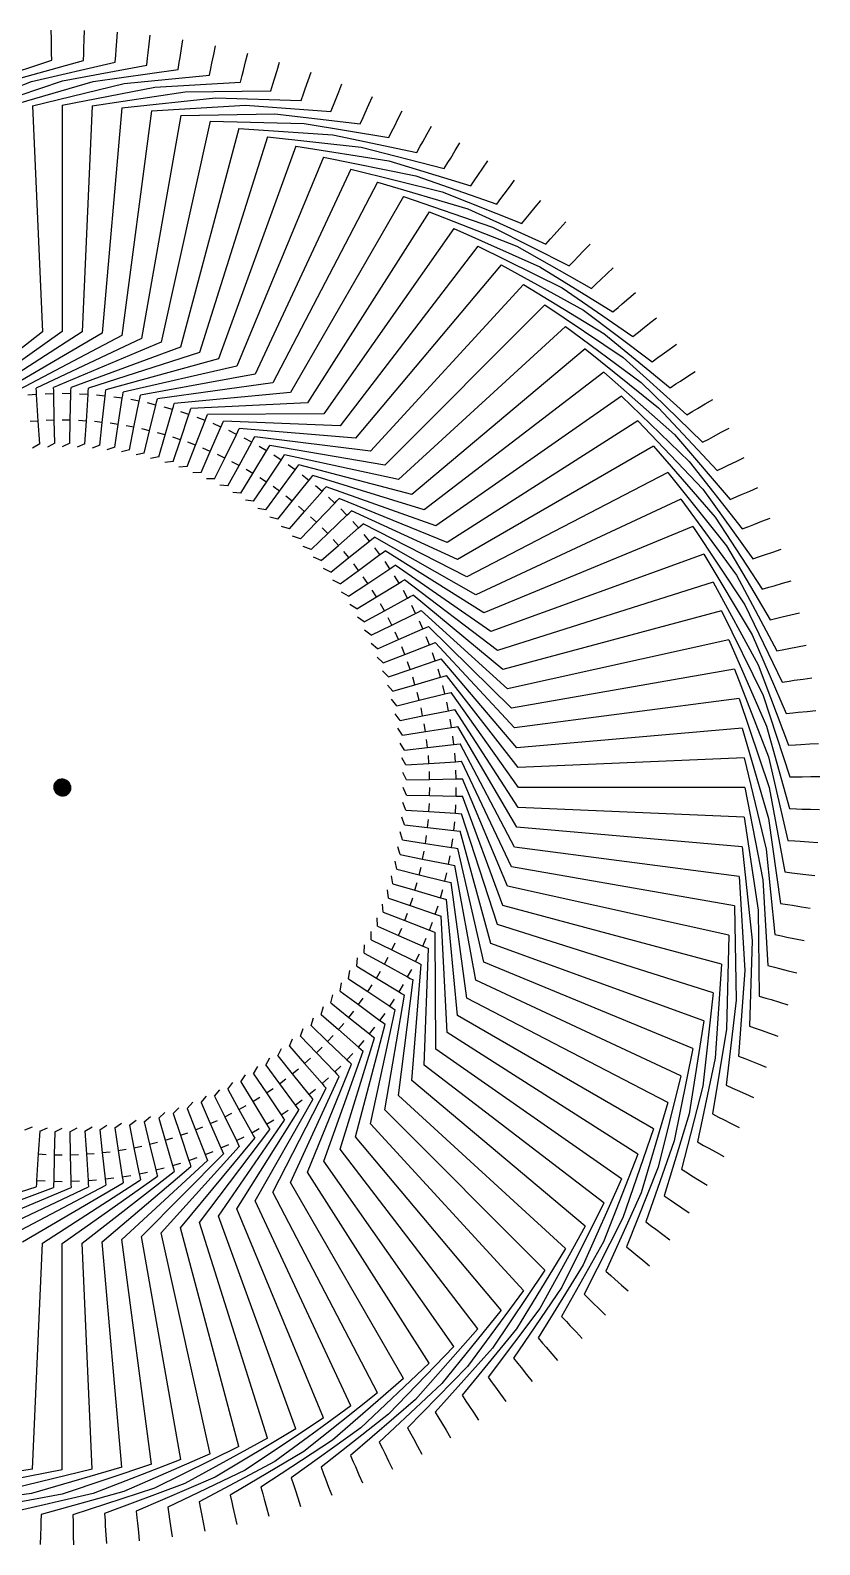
# Model space of a CAD drawing. Header units: millimetres. Extents: x -42.8 to 42.8, y -42.8 to 42.8.
# Drawn here: x -1.8 to 42.8, y -42.8 to 42.8 of the extents above; entities that cross this region are included whole.
import ezdxf

# ---------------------------------------------------------------- set-up
doc = ezdxf.new("R2010")
doc.units = ezdxf.units.MM
doc.layers.add('Array007', color=7, linetype='CONTINUOUS')

msp = doc.modelspace()

# ---------------------------------------------------------------- linework, layer by layer
at = {"layer": 'Array007'}
for p, q in [((-0.616, 42.322), (-0.623, 42.822)), ((-0.608, 41.822), (-0.616, 42.322)), ((1.217, 41.809), (1.231, 42.308)), ((1.231, 42.308), (1.246, 42.808)), ((3.039, 41.716), (3.075, 42.214)), ((3.075, 42.214), (3.112, 42.713)), ((4.856, 41.543), (4.914, 42.04)), ((4.914, 42.04), (4.972, 42.537)), ((6.743, 41.786), (6.823, 42.279)), ((-5.208, 39.616), (-0.598, 41.128)), ((-3.475, 39.805), (1.196, 41.115)), ((-0.604, 41.522), (-0.608, 41.822)), ((-0.598, 41.128), (-0.604, 41.522)), ((1.196, 41.115), (1.208, 41.509)), ((1.208, 41.509), (1.217, 41.809)), ((2.989, 41.023), (3.017, 41.416)), ((3.017, 41.416), (3.039, 41.716)), ((4.775, 40.854), (4.821, 41.245)), ((4.821, 41.245), (4.856, 41.543)), ((6.615, 40.996), (6.663, 41.292)), ((6.663, 41.292), (6.743, 41.786)), ((8.458, 40.962), (8.559, 41.452)), ((8.559, 41.452), (8.66, 41.941)), ((10.359, 41.039), (10.481, 41.524)), ((-1.735, 39.919), (2.989, 41.023)), ((0.007, 39.957), (4.775, 40.854)), ((1.75, 39.918), (6.553, 40.607)), ((3.49, 39.804), (8.318, 40.282)), ((6.553, 40.607), (6.615, 40.996)), ((8.318, 40.282), (8.397, 40.668)), ((8.397, 40.668), (8.458, 40.962)), ((10.067, 39.881), (10.163, 40.263)), ((10.163, 40.263), (10.237, 40.554)), ((10.237, 40.554), (10.359, 41.039)), ((11.996, 40.069), (12.139, 40.548)), ((12.139, 40.548), (12.283, 41.027)), ((13.896, 39.98), (14.061, 40.452)), ((-6.701, 38.003), (-1.735, 39.919)), ((-5.037, 38.259), (0.007, 39.957)), ((-3.363, 38.443), (1.75, 39.918)), ((-1.683, 38.553), (3.49, 39.804)), ((0, 38.59), (5.223, 39.614)), ((5.223, 39.614), (10.067, 39.881)), ((6.946, 39.348), (11.797, 39.404)), ((11.797, 39.404), (11.91, 39.782)), ((11.91, 39.782), (11.996, 40.069)), ((13.634, 39.224), (13.732, 39.508)), ((13.732, 39.508), (13.896, 39.98)), ((15.627, 39.336), (15.812, 39.8)), ((-1.683, 38.553), (-1.125, 25.765)), ((0, 38.59), (0, 25.79)), ((1.683, 38.553), (1.125, 25.765)), ((1.683, 38.553), (6.946, 39.348)), ((3.363, 38.443), (8.655, 39.008)), ((5.037, 38.259), (10.349, 38.593)), ((8.655, 39.008), (13.504, 38.852)), ((10.349, 38.593), (15.186, 38.226)), ((13.504, 38.852), (13.634, 39.224)), ((15.186, 38.226), (15.332, 38.592)), ((15.332, 38.592), (15.442, 38.871)), ((15.442, 38.871), (15.627, 39.336)), ((17.123, 38.16), (17.328, 38.617)), ((17.328, 38.617), (17.533, 39.073)), ((3.363, 38.443), (2.248, 25.691)), ((5.037, 38.259), (3.366, 25.569)), ((6.701, 38.003), (4.478, 25.398)), ((6.701, 38.003), (12.022, 38.105)), ((12.022, 38.105), (16.839, 37.527)), ((16.839, 37.527), (17.001, 37.887)), ((17.001, 37.887), (17.123, 38.16)), ((18.772, 37.377), (18.996, 37.824)), ((18.996, 37.824), (19.22, 38.271)), ((8.352, 37.675), (5.582, 25.178)), ((9.988, 37.275), (6.675, 24.911)), ((8.352, 37.675), (13.673, 37.544)), ((9.988, 37.275), (15.298, 36.912)), ((13.673, 37.544), (18.46, 36.757)), ((15.298, 36.912), (20.046, 35.917)), ((18.46, 36.757), (18.637, 37.109)), ((18.637, 37.109), (18.772, 37.377)), ((20.384, 36.523), (20.628, 36.959)), ((20.628, 36.959), (20.871, 37.396)), ((11.604, 36.804), (7.755, 24.596)), ((13.198, 36.262), (8.821, 24.234)), ((11.604, 36.804), (16.893, 36.21)), ((13.198, 36.262), (18.457, 35.439)), ((16.893, 36.21), (21.593, 35.008)), ((20.046, 35.917), (20.238, 36.261)), ((20.238, 36.261), (20.384, 36.523)), ((21.958, 35.599), (22.22, 36.025)), ((22.22, 36.025), (22.483, 36.45)), ((14.768, 35.652), (9.869, 23.826)), ((14.768, 35.652), (19.985, 34.6)), ((18.457, 35.439), (23.1, 34.033)), ((21.593, 35.008), (21.8, 35.344)), ((21.8, 35.344), (21.958, 35.599)), ((23.77, 35.021), (24.051, 35.435)), ((16.309, 34.974), (10.899, 23.373)), ((16.309, 34.974), (21.475, 33.695)), ((19.985, 34.6), (24.562, 32.993)), ((23.1, 34.033), (23.321, 34.359)), ((23.321, 34.359), (23.49, 34.607)), ((23.49, 34.607), (23.77, 35.021)), ((25.275, 33.951), (25.574, 34.352)), ((17.819, 34.229), (11.908, 22.876)), ((19.295, 33.42), (12.895, 22.334)), ((17.819, 34.229), (22.924, 32.726)), ((19.295, 33.42), (24.33, 31.695)), ((21.475, 33.695), (25.978, 31.89)), ((24.798, 33.309), (24.977, 33.55)), ((24.977, 33.55), (25.275, 33.951)), ((20.734, 32.546), (13.857, 21.751)), ((20.734, 32.546), (25.689, 30.604)), ((22.924, 32.726), (27.344, 30.727)), ((24.562, 32.993), (24.798, 33.309)), ((26.417, 32.428), (26.732, 32.816)), ((26.732, 32.816), (27.048, 33.204)), ((24.33, 31.695), (28.659, 29.505)), ((25.978, 31.89), (26.227, 32.196)), ((26.227, 32.196), (26.417, 32.428)), ((28.138, 31.619), (28.471, 31.992)), ((22.134, 31.611), (14.792, 21.126)), ((22.134, 31.611), (27, 29.454)), ((27.344, 30.727), (27.606, 31.021)), ((27.606, 31.021), (27.806, 31.245)), ((27.806, 31.245), (28.138, 31.619)), ((23.492, 30.615), (15.7, 20.46)), ((23.492, 30.615), (28.259, 28.248)), ((25.689, 30.604), (29.918, 28.226)), ((28.933, 29.787), (29.142, 30.003)), ((29.142, 30.003), (29.491, 30.361)), ((29.491, 30.361), (29.839, 30.72)), ((24.805, 29.561), (16.577, 19.756)), ((24.805, 29.561), (29.464, 26.989)), ((27, 29.454), (31.121, 26.895)), ((28.659, 29.505), (28.933, 29.787)), ((30.787, 29.046), (31.151, 29.389)), ((26.071, 28.451), (17.423, 19.014)), ((26.071, 28.451), (30.613, 25.678)), ((29.918, 28.226), (30.205, 28.497)), ((30.205, 28.497), (30.423, 28.703)), ((30.423, 28.703), (30.787, 29.046)), ((28.259, 28.248), (32.265, 25.511)), ((31.646, 27.349), (32.025, 27.675)), ((32.025, 27.675), (32.403, 28.002)), ((27.287, 27.287), (18.236, 18.236)), ((27.287, 27.287), (31.704, 24.318)), ((29.464, 26.989), (33.347, 24.08)), ((31.121, 26.895), (31.419, 27.152)), ((31.419, 27.152), (31.646, 27.349)), ((33.201, 26.252), (33.594, 26.562)), ((-1.125, 25.765), (-6.332, 21.723)), ((0, 25.79), (-5.378, 21.978)), ((1.125, 25.765), (-4.414, 22.192)), ((28.451, 26.071), (19.014, 17.423)), ((28.451, 26.071), (32.735, 22.912)), ((32.265, 25.511), (32.574, 25.756)), ((32.574, 25.756), (32.809, 25.942)), ((32.809, 25.942), (33.201, 26.252)), ((2.248, 25.691), (-3.442, 22.364)), ((3.366, 25.569), (-2.463, 22.492)), ((4.478, 25.398), (-1.48, 22.578)), ((5.582, 25.178), (-0.494, 22.621)), ((6.675, 24.911), (0.494, 22.621)), ((30.613, 25.678), (34.365, 22.602)), ((34.315, 24.779), (34.72, 25.072)), ((7.755, 24.596), (1.48, 22.578)), ((8.821, 24.234), (2.463, 22.492)), ((29.561, 24.805), (19.756, 16.577)), ((29.561, 24.805), (33.703, 21.462)), ((31.704, 24.318), (35.318, 21.082)), ((33.347, 24.08), (33.666, 24.311)), ((33.666, 24.311), (33.909, 24.486)), ((33.909, 24.486), (34.315, 24.779)), ((9.869, 23.826), (3.442, 22.364)), ((10.899, 23.373), (4.414, 22.192)), ((30.615, 23.492), (20.46, 15.7)), ((30.615, 23.492), (34.607, 19.972)), ((34.945, 22.984), (35.363, 23.259)), ((35.363, 23.259), (35.781, 23.533)), ((-1.467, 22.391), (-1.48, 22.578)), ((-1.456, 22.221), (-1.467, 22.391)), ((-0.489, 22.433), (-0.494, 22.621)), ((-0.486, 22.263), (-0.489, 22.433)), ((0.486, 22.263), (0, 22.274)), ((0.486, 22.263), (0.49, 22.433)), ((0.49, 22.433), (0.494, 22.621)), ((1.457, 22.221), (1.468, 22.391)), ((1.468, 22.391), (1.48, 22.578)), ((2.424, 22.136), (2.443, 22.305)), ((2.443, 22.305), (2.463, 22.492)), ((3.414, 22.177), (3.442, 22.364)), ((11.908, 22.876), (5.378, 21.978)), ((12.895, 22.334), (6.332, 21.723)), ((32.735, 22.912), (36.204, 19.521)), ((34.365, 22.602), (34.695, 22.819)), ((34.695, 22.819), (34.945, 22.984)), ((-1.456, 22.221), (-1.941, 22.189)), ((-1.358, 20.724), (-1.456, 22.221)), ((-0.486, 22.263), (-0.972, 22.253)), ((-0.453, 20.764), (-0.486, 22.263)), ((0.453, 20.764), (0.486, 22.263)), ((1.457, 22.221), (0.972, 22.253)), ((1.358, 20.724), (1.457, 22.221)), ((2.424, 22.136), (1.941, 22.189)), ((2.261, 20.645), (2.424, 22.136)), ((3.388, 22.009), (2.907, 22.083)), ((3.159, 20.527), (3.388, 22.009)), ((3.388, 22.009), (3.414, 22.177)), ((4.344, 21.841), (3.868, 21.936)), ((4.052, 20.37), (4.344, 21.841)), ((4.344, 21.841), (4.378, 22.007)), ((4.378, 22.007), (4.414, 22.192)), ((5.293, 21.63), (4.821, 21.746)), ((4.936, 20.173), (5.293, 21.63)), ((5.293, 21.63), (5.333, 21.796)), ((5.333, 21.796), (5.378, 21.978)), ((6.231, 21.379), (5.765, 21.515)), ((6.231, 21.379), (6.279, 21.542)), ((6.279, 21.542), (6.332, 21.723)), ((7.213, 21.248), (7.273, 21.426)), ((13.857, 21.751), (7.273, 21.426)), ((31.611, 22.134), (21.126, 14.792)), ((31.611, 22.134), (35.445, 18.443)), ((33.703, 21.462), (37.021, 17.923)), ((35.657, 21.284), (35.915, 21.438)), ((35.915, 21.438), (36.344, 21.694)), ((36.344, 21.694), (36.773, 21.95)), ((-1.358, 20.724), (-1.81, 20.695)), ((-1.273, 19.427), (-1.358, 20.724)), ((-0.453, 20.764), (-0.906, 20.754)), ((-0.425, 19.464), (-0.453, 20.764)), ((0.453, 20.764), (0, 20.774)), ((0.425, 19.464), (0.453, 20.764)), ((1.358, 20.724), (0.906, 20.754)), ((1.273, 19.427), (1.358, 20.724)), ((2.261, 20.645), (1.811, 20.695)), ((2.12, 19.353), (2.261, 20.645)), ((3.159, 20.527), (2.712, 20.596)), ((5.812, 19.939), (6.231, 21.379)), ((6.676, 19.666), (7.158, 21.087)), ((7.158, 21.087), (6.698, 21.243)), ((7.158, 21.087), (7.213, 21.248)), ((7.527, 19.357), (8.071, 20.755)), ((8.071, 20.755), (7.618, 20.931)), ((8.071, 20.755), (8.133, 20.913)), ((8.133, 20.913), (8.201, 21.088)), ((14.792, 21.126), (8.201, 21.088)), ((8.969, 20.383), (8.524, 20.578)), ((9.037, 20.538), (9.113, 20.711)), ((15.7, 20.46), (9.113, 20.711)), ((32.546, 20.734), (21.751, 13.857)), ((32.546, 20.734), (36.216, 16.88)), ((35.318, 21.082), (35.657, 21.284)), ((2.962, 19.242), (3.159, 20.527)), ((4.052, 20.37), (3.607, 20.458)), ((3.798, 19.095), (4.052, 20.37)), ((4.936, 20.173), (4.496, 20.281)), ((4.627, 18.911), (4.936, 20.173)), ((5.812, 19.939), (5.377, 20.066)), ((5.448, 18.691), (5.812, 19.939)), ((6.676, 19.666), (6.247, 19.812)), ((8.365, 19.01), (8.969, 20.383)), ((8.969, 20.383), (9.037, 20.538)), ((9.186, 18.627), (9.849, 19.972)), ((9.849, 19.972), (9.413, 20.187)), ((9.849, 19.972), (9.924, 20.125)), ((9.924, 20.125), (10.008, 20.293)), ((16.577, 19.756), (10.008, 20.293)), ((10.711, 19.523), (10.285, 19.757)), ((10.793, 19.673), (10.883, 19.838)), ((17.423, 19.014), (10.883, 19.838)), ((34.607, 19.972), (37.768, 16.292)), ((36.204, 19.521), (36.551, 19.708)), ((36.551, 19.708), (36.815, 19.851)), ((36.815, 19.851), (37.256, 20.088)), ((37.256, 20.088), (37.696, 20.325)), ((-1.273, 19.427), (-1.679, 19.195)), ((-0.425, 19.464), (-0.84, 19.25)), ((0.425, 19.464), (0, 19.269)), ((1.273, 19.427), (0.841, 19.25)), ((2.12, 19.353), (1.679, 19.195)), ((2.962, 19.242), (2.515, 19.104)), ((3.798, 19.095), (3.346, 18.976)), ((4.627, 18.911), (4.171, 18.812)), ((6.258, 18.435), (6.676, 19.666)), ((7.056, 18.145), (7.527, 19.357)), ((7.527, 19.357), (7.105, 19.521)), ((7.841, 17.82), (8.365, 19.01)), ((8.365, 19.01), (7.95, 19.192)), ((9.99, 18.208), (10.711, 19.523)), ((10.711, 19.523), (10.793, 19.673)), ((10.774, 17.755), (11.552, 19.038)), ((11.552, 19.038), (11.137, 19.29)), ((11.552, 19.038), (11.641, 19.183)), ((11.641, 19.183), (11.738, 19.344)), ((18.236, 18.236), (11.738, 19.344)), ((33.42, 19.295), (22.334, 12.895)), ((33.42, 19.295), (36.918, 15.284)), ((5.448, 18.691), (4.987, 18.612)), ((6.258, 18.435), (5.794, 18.377)), ((7.056, 18.145), (6.59, 18.107)), ((8.611, 17.461), (9.186, 18.627)), ((9.186, 18.627), (8.779, 18.827)), ((9.364, 17.069), (9.99, 18.208)), ((9.99, 18.208), (9.592, 18.426)), ((10.774, 17.755), (10.387, 17.99)), ((11.538, 17.268), (12.372, 18.516)), ((12.372, 18.516), (11.968, 18.786)), ((12.372, 18.516), (12.466, 18.657)), ((12.466, 18.657), (12.571, 18.814)), ((19.014, 17.423), (12.571, 18.814)), ((13.168, 17.958), (12.776, 18.246)), ((13.168, 17.958), (13.268, 18.095)), ((13.268, 18.095), (13.38, 18.247)), ((19.756, 16.577), (13.38, 18.247)), ((35.445, 18.443), (38.443, 14.629)), ((37.021, 17.923), (37.376, 18.095)), ((37.376, 18.095), (37.646, 18.226)), ((37.646, 18.226), (38.096, 18.444)), ((38.096, 18.444), (38.546, 18.662)), ((7.841, 17.82), (7.374, 17.802)), ((8.611, 17.461), (8.143, 17.463)), ((10.1, 16.644), (10.774, 17.755)), ((10.816, 16.188), (11.538, 17.268)), ((11.538, 17.268), (11.162, 17.52)), ((12.281, 16.749), (13.168, 17.958)), ((13, 16.197), (13.939, 17.367)), ((13.939, 17.367), (13.56, 17.671)), ((13.939, 17.367), (14.045, 17.5)), ((14.045, 17.5), (14.163, 17.646)), ((20.46, 15.7), (14.163, 17.646)), ((34.229, 17.819), (22.876, 11.908)), ((34.229, 17.819), (37.55, 13.659)), ((9.364, 17.069), (8.897, 17.091)), ((10.1, 16.644), (9.634, 16.687)), ((11.512, 15.7), (12.281, 16.749)), ((12.281, 16.749), (11.915, 17.017)), ((13, 16.197), (12.646, 16.481)), ((13.694, 15.615), (14.683, 16.742)), ((14.683, 16.742), (14.317, 17.063)), ((14.683, 16.742), (14.795, 16.87)), ((14.795, 16.87), (14.919, 17.012)), ((21.126, 14.792), (14.919, 17.012)), ((15.399, 16.086), (15.048, 16.422)), ((15.517, 16.209), (15.647, 16.345)), ((21.751, 13.857), (15.647, 16.345)), ((34.974, 16.309), (23.373, 10.899)), ((34.974, 16.309), (38.11, 12.008)), ((36.216, 16.88), (39.044, 12.938)), ((37.768, 16.292), (38.13, 16.448)), ((38.13, 16.448), (38.405, 16.567)), ((38.405, 16.567), (38.865, 16.765)), ((38.865, 16.765), (39.324, 16.963)), ((10.816, 16.188), (10.353, 16.251)), ((11.512, 15.7), (11.052, 15.784)), ((12.186, 15.183), (13, 16.197)), ((12.837, 14.637), (13.694, 15.615)), ((13.694, 15.615), (13.353, 15.913)), ((14.362, 15.002), (15.399, 16.086)), ((15.399, 16.086), (15.517, 16.209)), ((16.086, 15.399), (15.75, 15.75)), ((16.086, 15.399), (16.209, 15.517)), ((16.209, 15.517), (16.345, 15.647)), ((22.334, 12.895), (16.345, 15.647)), ((12.186, 15.183), (11.73, 15.287)), ((12.837, 14.637), (12.386, 14.761)), ((13.463, 14.063), (14.362, 15.002)), ((14.362, 15.002), (14.034, 15.316)), ((15.003, 14.362), (14.689, 14.689)), ((15.003, 14.362), (16.086, 15.399)), ((15.615, 13.694), (16.742, 14.683)), ((16.742, 14.683), (16.422, 15.048)), ((16.742, 14.683), (16.87, 14.795)), ((16.87, 14.795), (17.012, 14.919)), ((22.876, 11.908), (17.012, 14.919)), ((35.652, 14.768), (23.826, 9.869)), ((35.652, 14.768), (38.597, 10.334)), ((36.918, 15.284), (39.571, 11.222)), ((38.443, 14.629), (38.811, 14.769)), ((38.811, 14.769), (39.092, 14.876)), ((39.092, 14.876), (39.559, 15.053)), ((39.559, 15.053), (40.026, 15.231)), ((13.463, 14.063), (13.018, 14.206)), ((14.063, 13.463), (15.003, 14.362)), ((15.615, 13.694), (15.316, 14.034)), ((16.197, 13), (17.367, 13.938)), ((17.367, 13.938), (17.063, 14.317)), ((17.367, 13.938), (17.5, 14.045)), ((17.5, 14.045), (17.646, 14.163)), ((23.373, 10.899), (17.646, 14.163)), ((14.063, 13.463), (13.625, 13.625)), ((14.637, 12.837), (14.206, 13.018)), ((14.637, 12.837), (15.615, 13.694)), ((15.183, 12.186), (16.197, 13)), ((16.197, 13), (15.914, 13.353)), ((16.749, 12.281), (17.958, 13.168)), ((17.958, 13.168), (17.671, 13.559)), ((17.958, 13.168), (18.096, 13.268)), ((18.096, 13.268), (18.247, 13.379)), ((23.826, 9.869), (18.247, 13.379)), ((36.262, 13.198), (24.234, 8.821)), ((36.262, 13.198), (39.011, 8.641)), ((37.55, 13.659), (40.023, 9.486)), ((39.044, 12.938), (39.418, 13.062)), ((39.418, 13.062), (39.703, 13.156)), ((39.703, 13.156), (40.178, 13.313)), ((40.178, 13.313), (40.652, 13.471)), ((15.183, 12.186), (14.761, 12.386)), ((15.7, 11.512), (16.749, 12.281)), ((16.749, 12.281), (16.481, 12.646)), ((17.269, 11.538), (18.516, 12.372)), ((18.516, 12.372), (18.246, 12.776)), ((18.516, 12.372), (18.657, 12.466)), ((18.657, 12.466), (18.814, 12.571)), ((24.234, 8.821), (18.814, 12.571)), ((38.11, 12.008), (40.399, 7.731)), ((15.7, 11.512), (15.287, 11.73)), ((16.188, 10.816), (17.269, 11.538)), ((17.269, 11.538), (17.017, 11.915)), ((17.755, 10.774), (17.52, 11.162)), ((17.755, 10.774), (19.038, 11.552)), ((19.038, 11.552), (18.786, 11.968)), ((19.038, 11.552), (19.183, 11.641)), ((19.183, 11.641), (19.344, 11.738)), ((19.524, 10.711), (19.29, 11.137)), ((24.596, 7.755), (19.344, 11.738)), ((36.804, 11.604), (24.596, 7.755)), ((36.804, 11.604), (39.351, 6.931)), ((39.571, 11.222), (39.951, 11.33)), ((39.951, 11.33), (40.239, 11.412)), ((40.239, 11.412), (40.72, 11.548)), ((40.72, 11.548), (41.201, 11.685)), ((16.188, 10.816), (15.784, 11.052)), ((16.644, 10.1), (16.251, 10.353)), ((16.644, 10.1), (17.755, 10.774)), ((18.208, 9.989), (17.99, 10.387)), ((18.208, 9.989), (19.524, 10.711)), ((19.524, 10.711), (19.673, 10.793)), ((19.673, 10.793), (19.838, 10.883)), ((19.972, 9.849), (19.757, 10.285)), ((24.911, 6.675), (19.838, 10.883)), ((38.597, 10.334), (40.698, 5.961)), ((17.069, 9.364), (16.687, 9.634)), ((17.069, 9.364), (18.208, 9.989)), ((18.627, 9.186), (18.426, 9.592)), ((18.627, 9.186), (19.972, 9.849)), ((19.972, 9.849), (20.125, 9.924)), ((20.125, 9.924), (20.293, 10.008)), ((25.178, 5.582), (20.293, 10.008)), ((37.275, 9.988), (24.911, 6.675)), ((37.275, 9.988), (39.616, 5.208)), ((40.023, 9.486), (40.407, 9.577)), ((40.407, 9.577), (40.699, 9.646)), ((40.699, 9.646), (41.185, 9.761)), ((41.185, 9.761), (41.672, 9.876)), ((17.461, 8.611), (17.092, 8.897)), ((17.461, 8.611), (18.627, 9.186)), ((19.01, 8.364), (18.827, 8.779)), ((19.01, 8.364), (20.383, 8.969)), ((20.383, 8.969), (20.187, 9.413)), ((20.383, 8.969), (20.538, 9.037)), ((20.538, 9.037), (20.711, 9.113)), ((25.398, 4.478), (20.711, 9.113)), ((39.011, 8.641), (40.919, 4.18)), ((17.82, 7.841), (17.463, 8.143)), ((17.82, 7.841), (19.01, 8.364)), ((19.357, 7.527), (19.192, 7.95)), ((19.357, 7.527), (20.755, 8.071)), ((20.755, 8.071), (20.578, 8.524)), ((20.755, 8.071), (20.913, 8.133)), ((20.913, 8.133), (21.088, 8.201)), ((25.569, 3.366), (21.088, 8.201)), ((37.675, 8.352), (25.178, 5.582)), ((37.675, 8.352), (39.805, 3.475)), ((40.399, 7.731), (40.786, 7.805)), ((40.786, 7.805), (41.081, 7.861)), ((41.081, 7.861), (41.572, 7.955)), ((41.572, 7.955), (42.063, 8.049)), ((18.145, 7.056), (17.802, 7.374)), ((18.145, 7.056), (19.357, 7.527)), ((19.666, 6.676), (19.521, 7.105)), ((19.666, 6.676), (21.087, 7.158)), ((21.087, 7.158), (20.931, 7.618)), ((21.087, 7.158), (21.248, 7.213)), ((21.248, 7.213), (21.426, 7.273)), ((25.691, 2.248), (21.426, 7.273)), ((39.351, 6.931), (41.062, 2.392)), ((18.435, 6.258), (18.107, 6.59)), ((18.435, 6.258), (19.666, 6.676)), ((19.939, 5.812), (19.812, 6.247)), ((19.939, 5.812), (21.379, 6.231)), ((21.379, 6.231), (21.243, 6.698)), ((21.379, 6.231), (21.542, 6.279)), ((21.542, 6.279), (21.723, 6.332)), ((25.765, 1.125), (21.723, 6.332)), ((38.003, 6.701), (25.398, 4.478)), ((38.003, 6.701), (39.919, 1.735)), ((40.698, 5.961), (41.088, 6.018)), ((41.088, 6.018), (41.385, 6.062)), ((41.385, 6.062), (41.879, 6.134)), ((41.879, 6.134), (42.374, 6.207)), ((18.691, 5.448), (18.377, 5.794)), ((18.691, 5.448), (19.939, 5.812)), ((20.173, 4.936), (20.066, 5.377)), ((20.173, 4.936), (21.63, 5.293)), ((21.63, 5.293), (21.515, 5.765)), ((21.63, 5.293), (21.796, 5.333)), ((21.796, 5.333), (21.978, 5.378)), ((25.79, 0), (21.978, 5.378)), ((39.616, 5.208), (41.128, 0.598)), ((18.911, 4.627), (18.612, 4.987)), ((18.911, 4.627), (20.173, 4.936)), ((20.37, 4.052), (20.281, 4.496)), ((20.37, 4.052), (21.841, 4.344)), ((21.841, 4.344), (21.746, 4.821)), ((21.841, 4.344), (22.008, 4.378)), ((22.008, 4.378), (22.192, 4.414)), ((25.765, -1.125), (22.192, 4.414)), ((38.259, 5.037), (25.569, 3.366)), ((38.259, 5.037), (39.957, -0.007)), ((41.61, 4.251), (42.107, 4.302)), ((42.107, 4.302), (42.604, 4.353)), ((19.095, 3.798), (18.812, 4.17)), ((19.095, 3.798), (20.37, 4.052)), ((20.527, 3.159), (20.458, 3.607)), ((22.009, 3.388), (21.936, 3.868)), ((22.178, 3.413), (22.364, 3.442)), ((25.691, -2.248), (22.364, 3.442)), ((39.805, 3.475), (41.115, -1.196)), ((40.919, 4.18), (41.311, 4.221)), ((41.311, 4.221), (41.61, 4.251)), ((19.242, 2.962), (18.976, 3.346)), ((19.242, 2.962), (20.527, 3.159)), ((20.527, 3.159), (22.009, 3.388)), ((20.645, 2.261), (20.596, 2.711)), ((22.009, 3.388), (22.178, 3.413)), ((22.136, 2.424), (22.083, 2.907)), ((38.443, 3.363), (25.691, 2.248)), ((38.443, 3.363), (39.918, -1.75)), ((19.353, 2.119), (19.104, 2.515)), ((19.353, 2.119), (20.645, 2.261)), ((20.645, 2.261), (22.136, 2.424)), ((20.724, 1.358), (20.695, 1.81)), ((22.136, 2.424), (22.305, 2.443)), ((22.221, 1.456), (22.189, 1.941)), ((22.305, 2.443), (22.492, 2.463)), ((25.569, -3.366), (22.492, 2.463)), ((39.919, 1.735), (41.023, -2.989)), ((41.062, 2.392), (41.456, 2.415)), ((41.456, 2.415), (41.755, 2.432)), ((41.755, 2.432), (42.255, 2.461)), ((42.255, 2.461), (42.754, 2.49)), ((19.427, 1.273), (19.195, 1.679)), ((19.427, 1.273), (20.724, 1.358)), ((20.724, 1.358), (22.221, 1.456)), ((20.764, 0.453), (20.754, 0.906)), ((22.221, 1.456), (22.391, 1.467)), ((22.263, 0.486), (22.253, 0.972)), ((22.391, 1.467), (22.578, 1.48)), ((25.398, -4.478), (22.578, 1.48)), ((38.553, 1.683), (25.765, 1.125)), ((38.553, 1.683), (39.804, -3.49)), ((0, 0), (-0.5, 0.022)), ((0, 0), (-0.5, -0.022)), ((0, 0), (-0.5, 0)), ((0, 0), (-0.498, 0.044)), ((0, 0), (-0.498, -0.044)), ((0, 0), (-0.496, 0.065)), ((0, 0), (-0.496, -0.065)), ((0, 0), (-0.492, 0.087)), ((0, 0), (-0.492, -0.087)), ((0, 0), (-0.488, 0.108)), ((0, 0), (-0.488, -0.108)), ((0, 0), (-0.483, 0.129)), ((0, 0), (-0.483, -0.129)), ((0, 0), (-0.477, 0.15)), ((0, 0), (-0.477, -0.15)), ((0, 0), (-0.47, 0.171)), ((0, 0), (-0.47, -0.171)), ((0, 0), (-0.462, 0.191)), ((0, 0), (-0.462, -0.191)), ((0, 0), (-0.453, 0.211)), ((0, 0), (-0.453, -0.211)), ((0, 0), (-0.444, 0.231)), ((0, 0), (-0.444, -0.231)), ((0, 0), (-0.433, 0.25)), ((0, 0), (-0.433, -0.25)), ((0, 0), (-0.422, 0.269)), ((0, 0), (-0.422, -0.269)), ((0, 0), (-0.41, 0.287)), ((0, 0), (-0.41, -0.287)), ((0, 0), (-0.397, 0.304)), ((0, 0), (-0.397, -0.304)), ((0, 0), (-0.383, 0.321)), ((0, 0), (-0.383, -0.321)), ((0, 0), (-0.369, 0.338)), ((0, 0), (-0.369, -0.338)), ((0, 0), (-0.354, 0.354)), ((0, 0), (-0.354, -0.354)), ((0, 0), (-0.338, 0.369)), ((0, 0), (-0.338, -0.369)), ((0, 0), (-0.321, 0.383)), ((0, 0), (-0.321, -0.383)), ((0, 0), (-0.304, 0.397)), ((0, 0), (-0.304, -0.397)), ((0, 0), (-0.287, 0.41)), ((0, 0), (-0.287, -0.41)), ((0, 0), (-0.269, 0.422)), ((0, 0), (-0.269, -0.422)), ((0, 0), (-0.25, 0.433)), ((0, 0), (-0.25, -0.433)), ((0, 0), (-0.231, 0.444)), ((0, 0), (-0.231, -0.444)), ((0, 0), (-0.211, 0.453)), ((0, 0), (-0.211, -0.453)), ((0, 0), (-0.191, 0.462)), ((0, 0), (-0.191, -0.462)), ((0, 0), (-0.171, 0.47)), ((0, 0), (-0.171, -0.47)), ((0, 0), (-0.15, 0.477)), ((0, 0), (-0.15, -0.477)), ((0, 0), (-0.129, 0.483)), ((0, 0), (-0.129, -0.483)), ((0, 0), (-0.108, 0.488)), ((0, 0), (-0.108, -0.488)), ((0, 0), (-0.087, 0.492)), ((0, 0), (-0.087, -0.492)), ((0, 0), (-0.065, 0.496)), ((0, 0), (-0.065, -0.496)), ((0, 0), (-0.044, 0.498)), ((0, 0), (-0.044, -0.498)), ((0, 0), (-0.022, 0.5)), ((0, 0), (-0.022, -0.5)), ((0, 0), (0, 0.5)), ((0, 0), (0.022, 0.5)), ((0, 0), (0.044, 0.498)), ((0, 0), (0.065, 0.496)), ((0, 0), (0.087, 0.492)), ((0, 0), (0.108, 0.488)), ((0, 0), (0.129, 0.483)), ((0, 0), (0.15, 0.477)), ((0, 0), (0.171, 0.47)), ((0, 0), (0.191, 0.462)), ((0, 0), (0.211, 0.453)), ((0, 0), (0.231, 0.444)), ((0, 0), (0.25, 0.433)), ((0, 0), (0.269, 0.422)), ((0, 0), (0.287, 0.41)), ((0, 0), (0.304, 0.397)), ((0, 0), (0.321, 0.383)), ((0, 0), (0.338, 0.369)), ((0, 0), (0.354, 0.354)), ((0, 0), (0.369, 0.338)), ((0, 0), (0.383, 0.321)), ((0, 0), (0.397, 0.304)), ((0, 0), (0.41, 0.287)), ((0, 0), (0.422, 0.269)), ((0, 0), (0.433, 0.25)), ((0, 0), (0.444, 0.231)), ((0, 0), (0.453, 0.211)), ((0, 0), (0.462, 0.191)), ((0, 0), (0.47, 0.171)), ((0, 0), (0.477, 0.15)), ((0, 0), (0.483, 0.129)), ((0, 0), (0.488, 0.108)), ((0, 0), (0.492, 0.087)), ((0, 0), (0.496, 0.065)), ((0, 0), (0.498, 0.044)), ((0, 0), (0.5, 0.022)), ((0, 0), (0, -0.5)), ((0, 0), (0.5, 0)), ((0, 0), (0.5, -0.022)), ((0, 0), (0.498, -0.044)), ((0, 0), (0.496, -0.065)), ((0, 0), (0.492, -0.087)), ((0, 0), (0.488, -0.108)), ((0, 0), (0.483, -0.129)), ((0, 0), (0.477, -0.15)), ((0, 0), (0.47, -0.171)), ((0, 0), (0.462, -0.191)), ((0, 0), (0.453, -0.211)), ((0, 0), (0.444, -0.231)), ((0, 0), (0.433, -0.25)), ((0, 0), (0.422, -0.269)), ((0, 0), (0.41, -0.287)), ((0, 0), (0.397, -0.304)), ((0, 0), (0.383, -0.321)), ((0, 0), (0.369, -0.338)), ((0, 0), (0.354, -0.354)), ((0, 0), (0.338, -0.369)), ((0, 0), (0.321, -0.383)), ((0, 0), (0.304, -0.397)), ((0, 0), (0.287, -0.41)), ((0, 0), (0.269, -0.422)), ((0, 0), (0.25, -0.433)), ((0, 0), (0.231, -0.444)), ((0, 0), (0.211, -0.453)), ((0, 0), (0.191, -0.462)), ((0, 0), (0.171, -0.47)), ((0, 0), (0.15, -0.477)), ((0, 0), (0.129, -0.483)), ((0, 0), (0.108, -0.488)), ((0, 0), (0.087, -0.492)), ((0, 0), (0.065, -0.496)), ((0, 0), (0.044, -0.498)), ((0, 0), (0.022, -0.5)), ((19.464, 0.425), (19.25, 0.84)), ((19.464, 0.425), (20.764, 0.453)), ((20.764, 0.453), (22.263, 0.486)), ((22.263, 0.486), (22.433, 0.489)), ((22.433, 0.489), (22.621, 0.494)), ((25.178, -5.582), (22.621, 0.494)), ((38.59, 0), (25.79, 0)), ((38.59, 0), (39.614, -5.223)), ((41.128, 0.598), (41.522, 0.604)), ((41.522, 0.604), (41.822, 0.608)), ((41.822, 0.608), (42.322, 0.616)), ((42.322, 0.616), (42.822, 0.623)), ((19.427, -1.273), (19.25, -0.841)), ((19.464, -0.425), (19.269, 0)), ((19.464, -0.425), (20.764, -0.453)), ((20.764, -0.453), (20.774, 0)), ((20.764, -0.453), (22.263, -0.486)), ((22.263, -0.486), (22.274, 0)), ((22.263, -0.486), (22.433, -0.49)), ((22.433, -0.49), (22.621, -0.494)), ((24.911, -6.675), (22.621, -0.494)), ((39.957, -0.007), (40.854, -4.775)), ((19.353, -2.12), (19.195, -1.679)), ((19.427, -1.273), (20.724, -1.358)), ((20.724, -1.358), (20.754, -0.906)), ((20.724, -1.358), (22.221, -1.457)), ((22.221, -1.457), (22.253, -0.972)), ((22.221, -1.457), (22.391, -1.468)), ((22.391, -1.468), (22.578, -1.48)), ((24.596, -7.755), (22.578, -1.48)), ((38.553, -1.683), (25.765, -1.125)), ((38.553, -1.683), (39.348, -6.946)), ((41.115, -1.196), (41.509, -1.208)), ((41.509, -1.208), (41.809, -1.217)), ((41.809, -1.217), (42.308, -1.231)), ((42.308, -1.231), (42.808, -1.246)), ((19.242, -2.962), (19.104, -2.515)), ((19.353, -2.12), (20.645, -2.261)), ((20.645, -2.261), (20.695, -1.811)), ((20.645, -2.261), (22.136, -2.424)), ((22.136, -2.424), (22.189, -1.941)), ((22.136, -2.424), (22.305, -2.443)), ((22.305, -2.443), (22.492, -2.463)), ((24.234, -8.821), (22.492, -2.463)), ((38.443, -3.363), (25.691, -2.248)), ((39.918, -1.75), (40.607, -6.553)), ((19.095, -3.798), (18.976, -3.346)), ((19.242, -2.962), (20.527, -3.159)), ((20.527, -3.159), (20.596, -2.712)), ((20.527, -3.159), (22.009, -3.388)), ((22.009, -3.388), (22.083, -2.907)), ((22.009, -3.388), (22.177, -3.414)), ((22.177, -3.414), (22.364, -3.442)), ((38.259, -5.037), (25.569, -3.366)), ((38.443, -3.363), (39.008, -8.655)), ((41.023, -2.989), (41.416, -3.017)), ((41.416, -3.017), (41.716, -3.039)), ((41.716, -3.039), (42.214, -3.075)), ((42.214, -3.075), (42.713, -3.112)), ((18.911, -4.627), (18.812, -4.171)), ((19.095, -3.798), (20.37, -4.052)), ((20.37, -4.052), (20.458, -3.607)), ((20.37, -4.052), (21.841, -4.344)), ((21.841, -4.344), (21.936, -3.868)), ((23.826, -9.869), (22.364, -3.442)), ((39.804, -3.49), (40.282, -8.318)), ((18.691, -5.448), (18.612, -4.987)), ((18.911, -4.627), (20.173, -4.936)), ((20.173, -4.936), (20.281, -4.496)), ((20.173, -4.936), (21.63, -5.293)), ((21.63, -5.293), (21.746, -4.821)), ((21.841, -4.344), (22.007, -4.378)), ((22.007, -4.378), (22.192, -4.414)), ((23.373, -10.899), (22.192, -4.414)), ((38.003, -6.701), (25.398, -4.478)), ((38.259, -5.037), (38.593, -10.349)), ((40.854, -4.775), (41.245, -4.821)), ((41.245, -4.821), (41.543, -4.856)), ((41.543, -4.856), (42.04, -4.914)), ((42.04, -4.914), (42.537, -4.972)), ((18.435, -6.258), (18.377, -5.794)), ((18.691, -5.448), (19.939, -5.812)), ((19.939, -5.812), (20.066, -5.377)), ((19.939, -5.812), (21.379, -6.231)), ((21.379, -6.231), (21.515, -5.765)), ((21.63, -5.293), (21.796, -5.333)), ((21.796, -5.333), (21.978, -5.378)), ((22.876, -11.908), (21.978, -5.378)), ((37.675, -8.352), (25.178, -5.582)), ((39.614, -5.223), (39.881, -10.067)), ((18.145, -7.056), (18.107, -6.59)), ((18.435, -6.258), (19.666, -6.676)), ((19.666, -6.676), (19.812, -6.247)), ((19.666, -6.676), (21.087, -7.158)), ((21.087, -7.158), (21.243, -6.698)), ((21.379, -6.231), (21.542, -6.279)), ((21.542, -6.279), (21.723, -6.332)), ((22.334, -12.895), (21.723, -6.332)), ((37.275, -9.988), (24.911, -6.675)), ((38.003, -6.701), (38.105, -12.022)), ((40.607, -6.553), (40.996, -6.615)), ((40.996, -6.615), (41.292, -6.663)), ((41.292, -6.663), (41.786, -6.743)), ((41.786, -6.743), (42.279, -6.823)), ((17.82, -7.841), (17.802, -7.374)), ((18.145, -7.056), (19.357, -7.527)), ((19.357, -7.527), (19.521, -7.105)), ((19.357, -7.527), (20.755, -8.071)), ((20.755, -8.071), (20.931, -7.618)), ((21.087, -7.158), (21.248, -7.213)), ((21.248, -7.213), (21.426, -7.273)), ((21.751, -13.857), (21.426, -7.273)), ((39.348, -6.946), (39.404, -11.797)), ((17.461, -8.611), (17.463, -8.143)), ((17.82, -7.841), (19.01, -8.365)), ((19.01, -8.365), (19.192, -7.95)), ((19.01, -8.365), (20.383, -8.969)), ((20.383, -8.969), (20.578, -8.524)), ((20.755, -8.071), (20.913, -8.133)), ((20.913, -8.133), (21.088, -8.201)), ((21.126, -14.792), (21.088, -8.201)), ((36.804, -11.604), (24.596, -7.755)), ((37.675, -8.352), (37.544, -13.673)), ((40.282, -8.318), (40.668, -8.397)), ((40.668, -8.397), (40.962, -8.458)), ((40.962, -8.458), (41.452, -8.559)), ((41.452, -8.559), (41.941, -8.66)), ((17.069, -9.364), (17.091, -8.897)), ((17.069, -9.364), (18.208, -9.99)), ((17.461, -8.611), (18.627, -9.186)), ((18.627, -9.186), (18.827, -8.779)), ((18.627, -9.186), (19.972, -9.849)), ((19.972, -9.849), (20.187, -9.413)), ((20.383, -8.969), (20.538, -9.037)), ((20.46, -15.7), (20.711, -9.113)), ((20.538, -9.037), (20.711, -9.113)), ((36.262, -13.198), (24.234, -8.821)), ((39.008, -8.655), (38.852, -13.504)), ((16.644, -10.1), (16.687, -9.634)), ((16.644, -10.1), (17.755, -10.774)), ((18.208, -9.99), (18.426, -9.592)), ((18.208, -9.99), (19.523, -10.711)), ((19.756, -16.577), (20.293, -10.008)), ((19.972, -9.849), (20.125, -9.924)), ((20.125, -9.924), (20.293, -10.008)), ((35.652, -14.768), (23.826, -9.869)), ((37.275, -9.988), (36.912, -15.298)), ((39.881, -10.067), (40.263, -10.163)), ((40.263, -10.163), (40.554, -10.237)), ((40.554, -10.237), (41.039, -10.359)), ((15.7, -11.512), (15.784, -11.052)), ((16.188, -10.816), (16.251, -10.353)), ((16.188, -10.816), (17.268, -11.538)), ((17.755, -10.774), (17.99, -10.387)), ((17.755, -10.774), (19.038, -11.552)), ((19.014, -17.423), (19.838, -10.883)), ((19.523, -10.711), (19.757, -10.285)), ((19.523, -10.711), (19.673, -10.793)), ((19.673, -10.793), (19.838, -10.883)), ((34.974, -16.309), (23.373, -10.899)), ((38.593, -10.349), (38.226, -15.186)), ((41.039, -10.359), (41.524, -10.481)), ((15.183, -12.186), (15.287, -11.73)), ((15.7, -11.512), (16.749, -12.281)), ((16.749, -12.281), (17.017, -11.915)), ((17.268, -11.538), (17.52, -11.162)), ((17.268, -11.538), (18.516, -12.372)), ((18.236, -18.236), (19.344, -11.738)), ((18.516, -12.372), (18.786, -11.968)), ((19.038, -11.552), (19.29, -11.137)), ((19.038, -11.552), (19.183, -11.641)), ((19.183, -11.641), (19.344, -11.738)), ((34.229, -17.819), (22.876, -11.908)), ((36.804, -11.604), (36.21, -16.893)), ((39.404, -11.797), (39.782, -11.91)), ((39.782, -11.91), (40.069, -11.996)), ((14.637, -12.837), (14.761, -12.386)), ((14.637, -12.837), (15.615, -13.694)), ((15.183, -12.186), (16.197, -13)), ((16.197, -13), (16.481, -12.646)), ((16.749, -12.281), (17.958, -13.168)), ((17.423, -19.014), (18.814, -12.571)), ((17.958, -13.168), (18.246, -12.776)), ((18.516, -12.372), (18.657, -12.466)), ((18.657, -12.466), (18.814, -12.571)), ((38.105, -12.022), (37.527, -16.839)), ((40.069, -11.996), (40.548, -12.139)), ((40.548, -12.139), (41.027, -12.283)), ((13.463, -14.063), (13.625, -13.625)), ((14.063, -13.463), (14.206, -13.018)), ((14.063, -13.463), (15.002, -14.362)), ((15.615, -13.694), (15.913, -13.353)), ((15.615, -13.694), (16.742, -14.683)), ((16.197, -13), (17.367, -13.939)), ((16.577, -19.756), (18.247, -13.38)), ((17.367, -13.939), (17.671, -13.56)), ((17.958, -13.168), (18.095, -13.268)), ((18.095, -13.268), (18.247, -13.38)), ((33.42, -19.295), (22.334, -12.895)), ((36.262, -13.198), (35.439, -18.457)), ((37.544, -13.673), (36.757, -18.46)), ((38.852, -13.504), (39.224, -13.634)), ((39.224, -13.634), (39.508, -13.732)), ((12.837, -14.637), (13.018, -14.206)), ((13.463, -14.063), (14.362, -15.003)), ((15.002, -14.362), (15.316, -14.034)), ((15.002, -14.362), (16.086, -15.399)), ((15.7, -20.46), (17.646, -14.163)), ((16.742, -14.683), (17.063, -14.317)), ((17.367, -13.939), (17.5, -14.045)), ((17.5, -14.045), (17.646, -14.163)), ((32.546, -20.734), (21.751, -13.857)), ((39.508, -13.732), (39.98, -13.896)), ((39.98, -13.896), (40.452, -14.061)), ((11.512, -15.7), (11.73, -15.287)), ((12.186, -15.183), (12.386, -14.761)), ((12.186, -15.183), (13, -16.197)), ((12.837, -14.637), (13.694, -15.615)), ((13.694, -15.615), (14.034, -15.316)), ((14.362, -15.003), (14.689, -14.689)), ((14.362, -15.003), (15.399, -16.086)), ((14.792, -21.126), (17.012, -14.919)), ((16.086, -15.399), (16.422, -15.048)), ((16.086, -15.399), (16.209, -15.517)), ((16.742, -14.683), (16.87, -14.795)), ((16.87, -14.795), (17.012, -14.919)), ((31.611, -22.134), (21.126, -14.792)), ((35.652, -14.768), (34.6, -19.985)), ((36.912, -15.298), (35.917, -20.046)), ((38.226, -15.186), (38.592, -15.332)), ((38.592, -15.332), (38.871, -15.442)), ((10.1, -16.644), (10.353, -16.251)), ((10.816, -16.188), (11.052, -15.784)), ((10.816, -16.188), (11.538, -17.269)), ((11.512, -15.7), (12.281, -16.749)), ((13, -16.197), (13.353, -15.914)), ((13, -16.197), (13.938, -17.367)), ((13.694, -15.615), (14.683, -16.742)), ((13.857, -21.751), (16.345, -15.647)), ((15.399, -16.086), (15.75, -15.75)), ((15.399, -16.086), (15.517, -16.209)), ((15.517, -16.209), (15.647, -16.345)), ((16.209, -15.517), (16.345, -15.647)), ((30.615, -23.492), (20.46, -15.7)), ((38.871, -15.442), (39.336, -15.627)), ((39.336, -15.627), (39.8, -15.812)), ((8.611, -17.461), (8.897, -17.092)), ((9.364, -17.069), (9.634, -16.687)), ((9.364, -17.069), (9.989, -18.208)), ((10.1, -16.644), (10.774, -17.755)), ((11.538, -17.269), (11.915, -17.017)), ((11.908, -22.876), (14.919, -17.012)), ((12.281, -16.749), (12.646, -16.481)), ((12.281, -16.749), (13.168, -17.958)), ((12.895, -22.334), (15.647, -16.345)), ((13.938, -17.367), (14.317, -17.063)), ((14.683, -16.742), (15.048, -16.422)), ((14.683, -16.742), (14.795, -16.87)), ((14.795, -16.87), (14.919, -17.012)), ((29.561, -24.805), (19.756, -16.577)), ((34.974, -16.309), (33.695, -21.475)), ((36.21, -16.893), (35.008, -21.593)), ((37.527, -16.839), (37.887, -17.001)), ((37.887, -17.001), (38.16, -17.123)), ((38.16, -17.123), (38.617, -17.328)), ((7.056, -18.145), (7.374, -17.802)), ((7.841, -17.82), (8.143, -17.463)), ((7.841, -17.82), (8.364, -19.01)), ((8.611, -17.461), (9.186, -18.627)), ((10.774, -17.755), (11.162, -17.52)), ((10.774, -17.755), (11.552, -19.038)), ((10.899, -23.373), (14.163, -17.646)), ((11.538, -17.269), (12.372, -18.516)), ((13.168, -17.958), (13.559, -17.671)), ((13.168, -17.958), (13.268, -18.096)), ((13.938, -17.367), (14.045, -17.5)), ((14.045, -17.5), (14.163, -17.646)), ((28.451, -26.071), (19.014, -17.423)), ((34.229, -17.819), (32.726, -22.924)), ((38.617, -17.328), (39.073, -17.533)), ((3.798, -19.095), (4.17, -18.812)), ((4.627, -18.911), (4.987, -18.612)), ((5.448, -18.691), (5.794, -18.377)), ((5.448, -18.691), (5.812, -19.939)), ((6.258, -18.435), (6.59, -18.107)), ((6.258, -18.435), (6.676, -19.666)), ((7.056, -18.145), (7.527, -19.357)), ((8.364, -19.01), (8.779, -18.827)), ((8.821, -24.234), (12.571, -18.814)), ((9.186, -18.627), (9.592, -18.426)), ((9.186, -18.627), (9.849, -19.972)), ((9.869, -23.826), (13.379, -18.247)), ((9.989, -18.208), (10.387, -17.99)), ((9.989, -18.208), (10.711, -19.524)), ((11.552, -19.038), (11.968, -18.786)), ((12.372, -18.516), (12.776, -18.246)), ((12.372, -18.516), (12.466, -18.657)), ((12.466, -18.657), (12.571, -18.814)), ((13.268, -18.096), (13.379, -18.247)), ((27.287, -27.287), (18.236, -18.236)), ((35.439, -18.457), (34.033, -23.1)), ((36.757, -18.46), (37.109, -18.637)), ((37.109, -18.637), (37.377, -18.772)), ((37.377, -18.772), (37.824, -18.996)), ((-2.12, -19.353), (-1.679, -19.195)), ((-1.273, -19.427), (-1.358, -20.724)), ((-1.273, -19.427), (-0.841, -19.25)), ((-0.425, -19.464), (-0.453, -20.764)), ((-0.425, -19.464), (0, -19.269)), ((0.425, -19.464), (0.84, -19.25)), ((0.425, -19.464), (0.453, -20.764)), ((1.273, -19.427), (1.679, -19.195)), ((1.273, -19.427), (1.358, -20.724)), ((2.119, -19.353), (2.515, -19.104)), ((2.119, -19.353), (2.261, -20.645)), ((2.962, -19.242), (3.346, -18.976)), ((2.962, -19.242), (3.159, -20.527)), ((3.798, -19.095), (4.052, -20.37)), ((4.627, -18.911), (4.936, -20.173)), ((6.676, -19.666), (7.105, -19.521)), ((6.676, -19.666), (7.158, -21.087)), ((7.527, -19.357), (7.95, -19.192)), ((7.527, -19.357), (8.071, -20.755)), ((7.755, -24.596), (11.738, -19.344)), ((8.364, -19.01), (8.969, -20.383)), ((10.711, -19.524), (11.137, -19.29)), ((10.711, -19.524), (10.793, -19.673)), ((10.793, -19.673), (10.883, -19.838)), ((11.552, -19.038), (11.641, -19.183)), ((11.641, -19.183), (11.738, -19.344)), ((26.071, -28.451), (17.423, -19.014)), ((33.42, -19.295), (31.695, -24.33)), ((37.824, -18.996), (38.271, -19.22)), ((3.159, -20.527), (3.607, -20.458)), ((3.159, -20.527), (3.388, -22.009)), ((4.052, -20.37), (4.496, -20.281)), ((4.052, -20.37), (4.344, -21.841)), ((4.936, -20.173), (5.377, -20.066)), ((4.936, -20.173), (5.293, -21.63)), ((5.582, -25.178), (10.008, -20.293)), ((5.812, -19.939), (6.247, -19.812)), ((5.812, -19.939), (6.231, -21.379)), ((6.675, -24.911), (10.883, -19.838)), ((8.969, -20.383), (9.413, -20.187)), ((8.969, -20.383), (9.037, -20.538)), ((9.037, -20.538), (9.113, -20.711)), ((9.849, -19.972), (10.285, -19.757)), ((9.849, -19.972), (9.924, -20.125)), ((9.924, -20.125), (10.008, -20.293)), ((23.492, -30.615), (15.7, -20.46)), ((24.805, -29.561), (16.577, -19.756)), ((34.6, -19.985), (32.993, -24.562)), ((35.917, -20.046), (36.261, -20.238)), ((36.261, -20.238), (36.523, -20.384)), ((36.523, -20.384), (36.959, -20.628)), ((-1.358, -20.724), (-1.457, -22.221)), ((-1.358, -20.724), (-0.906, -20.754)), ((-0.453, -20.764), (-0.486, -22.263)), ((-0.453, -20.764), (0, -20.774)), ((0.453, -20.764), (0.906, -20.754)), ((0.453, -20.764), (0.486, -22.263)), ((1.358, -20.724), (1.81, -20.695)), ((1.358, -20.724), (1.456, -22.221)), ((2.261, -20.645), (2.711, -20.596)), ((2.261, -20.645), (2.424, -22.136)), ((3.366, -25.569), (8.201, -21.088)), ((4.478, -25.398), (9.113, -20.711)), ((6.231, -21.379), (6.698, -21.243)), ((6.231, -21.379), (6.279, -21.542)), ((7.158, -21.087), (7.618, -20.931)), ((7.158, -21.087), (7.213, -21.248)), ((7.213, -21.248), (7.273, -21.426)), ((8.071, -20.755), (8.524, -20.578)), ((8.071, -20.755), (8.133, -20.913)), ((8.133, -20.913), (8.201, -21.088)), ((22.134, -31.611), (14.792, -21.126)), ((32.546, -20.734), (30.604, -25.689)), ((36.959, -20.628), (37.396, -20.871)), ((-1.457, -22.221), (-1.468, -22.391)), ((-1.457, -22.221), (-0.972, -22.253)), ((-1.125, -25.765), (4.414, -22.192)), ((-0.486, -22.263), (-0.49, -22.433)), ((-0.486, -22.263), (0, -22.274)), ((0, -25.79), (5.378, -21.978)), ((0.486, -22.263), (0.972, -22.253)), ((0.486, -22.263), (0.489, -22.433)), ((1.125, -25.765), (6.332, -21.723)), ((1.456, -22.221), (1.941, -22.189)), ((1.456, -22.221), (1.467, -22.391)), ((2.248, -25.691), (7.273, -21.426)), ((2.424, -22.136), (2.907, -22.083)), ((2.424, -22.136), (2.443, -22.305)), ((3.388, -22.009), (3.868, -21.936)), ((3.388, -22.009), (3.413, -22.178)), ((3.413, -22.178), (3.442, -22.364)), ((4.344, -21.841), (4.821, -21.746)), ((4.344, -21.841), (4.378, -22.008)), ((4.378, -22.008), (4.414, -22.192)), ((5.293, -21.63), (5.765, -21.515)), ((5.293, -21.63), (5.333, -21.796)), ((5.333, -21.796), (5.378, -21.978)), ((6.279, -21.542), (6.332, -21.723)), ((20.734, -32.546), (13.857, -21.751)), ((31.611, -22.134), (29.454, -27)), ((33.695, -21.475), (31.89, -25.978)), ((35.008, -21.593), (35.344, -21.8)), ((35.344, -21.8), (35.599, -21.958)), ((35.599, -21.958), (36.025, -22.22)), ((36.025, -22.22), (36.45, -22.483)), ((-7.755, -24.596), (-1.48, -22.578)), ((-6.675, -24.911), (-0.494, -22.622)), ((-5.582, -25.178), (0.494, -22.622)), ((-4.478, -25.398), (1.48, -22.578)), ((-3.366, -25.569), (2.463, -22.492)), ((-2.248, -25.691), (3.442, -22.364)), ((-1.468, -22.391), (-1.48, -22.578)), ((-0.49, -22.433), (-0.494, -22.622)), ((0.489, -22.433), (0.494, -22.622)), ((1.467, -22.391), (1.48, -22.578)), ((2.443, -22.305), (2.463, -22.492)), ((17.819, -34.229), (11.908, -22.876)), ((19.295, -33.42), (12.895, -22.334)), ((32.726, -22.924), (30.727, -27.344)), ((34.033, -23.1), (34.359, -23.321)), ((14.768, -35.652), (9.869, -23.826)), ((16.309, -34.974), (10.899, -23.373)), ((30.615, -23.492), (28.248, -28.259)), ((34.359, -23.321), (34.607, -23.49)), ((34.607, -23.49), (35.021, -23.77)), ((35.021, -23.77), (35.435, -24.051)), ((11.604, -36.804), (7.755, -24.596)), ((13.198, -36.262), (8.821, -24.234)), ((29.561, -24.805), (26.989, -29.464)), ((31.695, -24.33), (29.505, -28.659)), ((32.993, -24.562), (33.309, -24.798)), ((33.309, -24.798), (33.55, -24.977)), ((3.363, -38.443), (2.248, -25.691)), ((5.037, -38.259), (3.366, -25.569)), ((6.701, -38.003), (4.478, -25.398)), ((8.352, -37.675), (5.582, -25.178)), ((9.988, -37.275), (6.675, -24.911)), ((30.604, -25.689), (28.226, -29.918)), ((33.55, -24.977), (33.951, -25.275)), ((33.951, -25.275), (34.352, -25.574)), ((-1.683, -38.553), (-1.125, -25.765)), ((0, -38.59), (0, -25.79)), ((1.683, -38.553), (1.125, -25.765)), ((28.451, -26.071), (25.678, -30.613)), ((31.89, -25.978), (32.196, -26.227)), ((32.196, -26.227), (32.428, -26.417)), ((32.428, -26.417), (32.816, -26.732)), ((27.287, -27.287), (24.318, -31.704)), ((29.454, -27), (26.895, -31.121)), ((30.727, -27.344), (31.021, -27.606)), ((32.816, -26.732), (33.204, -27.048)), ((28.248, -28.259), (25.511, -32.265)), ((31.021, -27.606), (31.245, -27.806)), ((31.245, -27.806), (31.619, -28.138)), ((31.619, -28.138), (31.992, -28.471)), ((26.071, -28.451), (22.912, -32.735)), ((29.505, -28.659), (29.787, -28.933)), ((29.787, -28.933), (30.003, -29.142)), ((24.805, -29.561), (21.462, -33.703)), ((26.989, -29.464), (24.08, -33.347)), ((28.226, -29.918), (28.497, -30.205)), ((30.003, -29.142), (30.361, -29.491)), ((30.361, -29.491), (30.72, -29.839)), ((23.492, -30.615), (19.972, -34.607)), ((25.678, -30.613), (22.602, -34.365)), ((28.497, -30.205), (28.703, -30.423)), ((28.703, -30.423), (29.046, -30.787)), ((29.046, -30.787), (29.389, -31.151)), ((22.134, -31.611), (18.443, -35.445)), ((26.895, -31.121), (27.152, -31.419)), ((27.152, -31.419), (27.349, -31.646)), ((27.349, -31.646), (27.675, -32.025)), ((24.318, -31.704), (21.082, -35.318)), ((25.511, -32.265), (25.756, -32.574)), ((27.675, -32.025), (28.002, -32.403)), ((20.734, -32.546), (16.88, -36.216)), ((22.912, -32.735), (19.521, -36.204)), ((24.08, -33.347), (24.311, -33.666)), ((25.756, -32.574), (25.942, -32.809)), ((25.942, -32.809), (26.252, -33.201)), ((26.252, -33.201), (26.562, -33.594)), ((17.819, -34.229), (13.659, -37.55)), ((19.295, -33.42), (15.284, -36.918)), ((21.462, -33.703), (17.923, -37.021)), ((24.311, -33.666), (24.486, -33.909)), ((24.486, -33.909), (24.779, -34.315)), ((16.309, -34.974), (12.008, -38.11)), ((19.972, -34.607), (16.292, -37.768)), ((22.602, -34.365), (22.819, -34.695)), ((22.819, -34.695), (22.984, -34.945)), ((22.984, -34.945), (23.259, -35.363)), ((24.779, -34.315), (25.072, -34.72)), ((14.768, -35.652), (10.334, -38.597)), ((18.443, -35.445), (14.629, -38.443)), ((21.082, -35.318), (21.284, -35.657)), ((21.284, -35.657), (21.438, -35.915)), ((21.438, -35.915), (21.694, -36.344)), ((23.259, -35.363), (23.533, -35.781)), ((11.604, -36.804), (6.931, -39.351)), ((13.198, -36.262), (8.641, -39.011)), ((16.88, -36.216), (12.938, -39.044)), ((19.521, -36.204), (19.708, -36.551)), ((19.708, -36.551), (19.851, -36.815)), ((19.851, -36.815), (20.088, -37.256)), ((21.694, -36.344), (21.95, -36.773)), ((8.352, -37.675), (3.475, -39.805)), ((9.988, -37.275), (5.208, -39.616)), ((13.659, -37.55), (9.486, -40.023)), ((15.284, -36.918), (11.222, -39.571)), ((17.923, -37.021), (18.095, -37.376)), ((18.095, -37.376), (18.226, -37.646)), ((18.226, -37.646), (18.444, -38.096)), ((20.088, -37.256), (20.325, -37.696)), ((3.363, -38.443), (-1.75, -39.918)), ((5.037, -38.259), (-0.007, -39.957)), ((6.701, -38.003), (1.735, -39.919)), ((12.008, -38.11), (7.731, -40.399)), ((14.629, -38.443), (14.769, -38.811)), ((16.292, -37.768), (16.448, -38.13)), ((16.448, -38.13), (16.567, -38.405)), ((16.567, -38.405), (16.765, -38.865)), ((18.444, -38.096), (18.662, -38.546)), ((-1.683, -38.553), (-6.946, -39.348)), ((0, -38.59), (-5.223, -39.614)), ((1.683, -38.553), (-3.49, -39.804)), ((6.931, -39.351), (2.392, -41.062)), ((8.641, -39.011), (4.18, -40.919)), ((10.334, -38.597), (5.961, -40.698)), ((12.938, -39.044), (13.062, -39.418)), ((14.769, -38.811), (14.876, -39.092)), ((14.876, -39.092), (15.053, -39.559)), ((16.765, -38.865), (16.963, -39.324)), ((-1.75, -39.918), (-6.553, -40.607)), ((-0.007, -39.957), (-4.775, -40.854)), ((1.735, -39.919), (-2.989, -41.023)), ((3.475, -39.805), (-1.196, -41.115)), ((5.208, -39.616), (0.598, -41.128)), ((9.486, -40.023), (9.577, -40.407)), ((11.222, -39.571), (11.33, -39.951)), ((11.33, -39.951), (11.412, -40.239)), ((11.412, -40.239), (11.548, -40.72)), ((13.062, -39.418), (13.156, -39.703)), ((13.156, -39.703), (13.313, -40.178)), ((13.313, -40.178), (13.471, -40.652)), ((15.053, -39.559), (15.231, -40.026)), ((2.392, -41.062), (2.415, -41.456)), ((4.18, -40.919), (4.221, -41.311)), ((5.961, -40.698), (6.018, -41.088)), ((6.018, -41.088), (6.062, -41.385)), ((7.731, -40.399), (7.805, -40.786)), ((7.805, -40.786), (7.861, -41.081)), ((7.861, -41.081), (7.955, -41.572)), ((9.577, -40.407), (9.646, -40.699)), ((9.646, -40.699), (9.761, -41.185)), ((11.548, -40.72), (11.685, -41.201)), ((-1.217, -41.809), (-1.231, -42.308)), ((-1.208, -41.509), (-1.217, -41.809)), ((-1.196, -41.115), (-1.208, -41.509)), ((0.598, -41.128), (0.604, -41.522)), ((0.604, -41.522), (0.608, -41.822)), ((0.608, -41.822), (0.616, -42.322)), ((2.415, -41.456), (2.432, -41.755)), ((2.432, -41.755), (2.461, -42.255)), ((4.221, -41.311), (4.251, -41.61)), ((4.251, -41.61), (4.302, -42.107)), ((6.062, -41.385), (6.134, -41.879)), ((6.134, -41.879), (6.207, -42.374)), ((7.955, -41.572), (8.049, -42.063)), ((9.761, -41.185), (9.876, -41.672)), ((-1.231, -42.308), (-1.246, -42.808)), ((0.616, -42.322), (0.623, -42.822)), ((2.461, -42.255), (2.49, -42.754)), ((4.302, -42.107), (4.353, -42.604))]:
    msp.add_line(p, q, dxfattribs=at)

doc.saveas('drawing.dxf')
